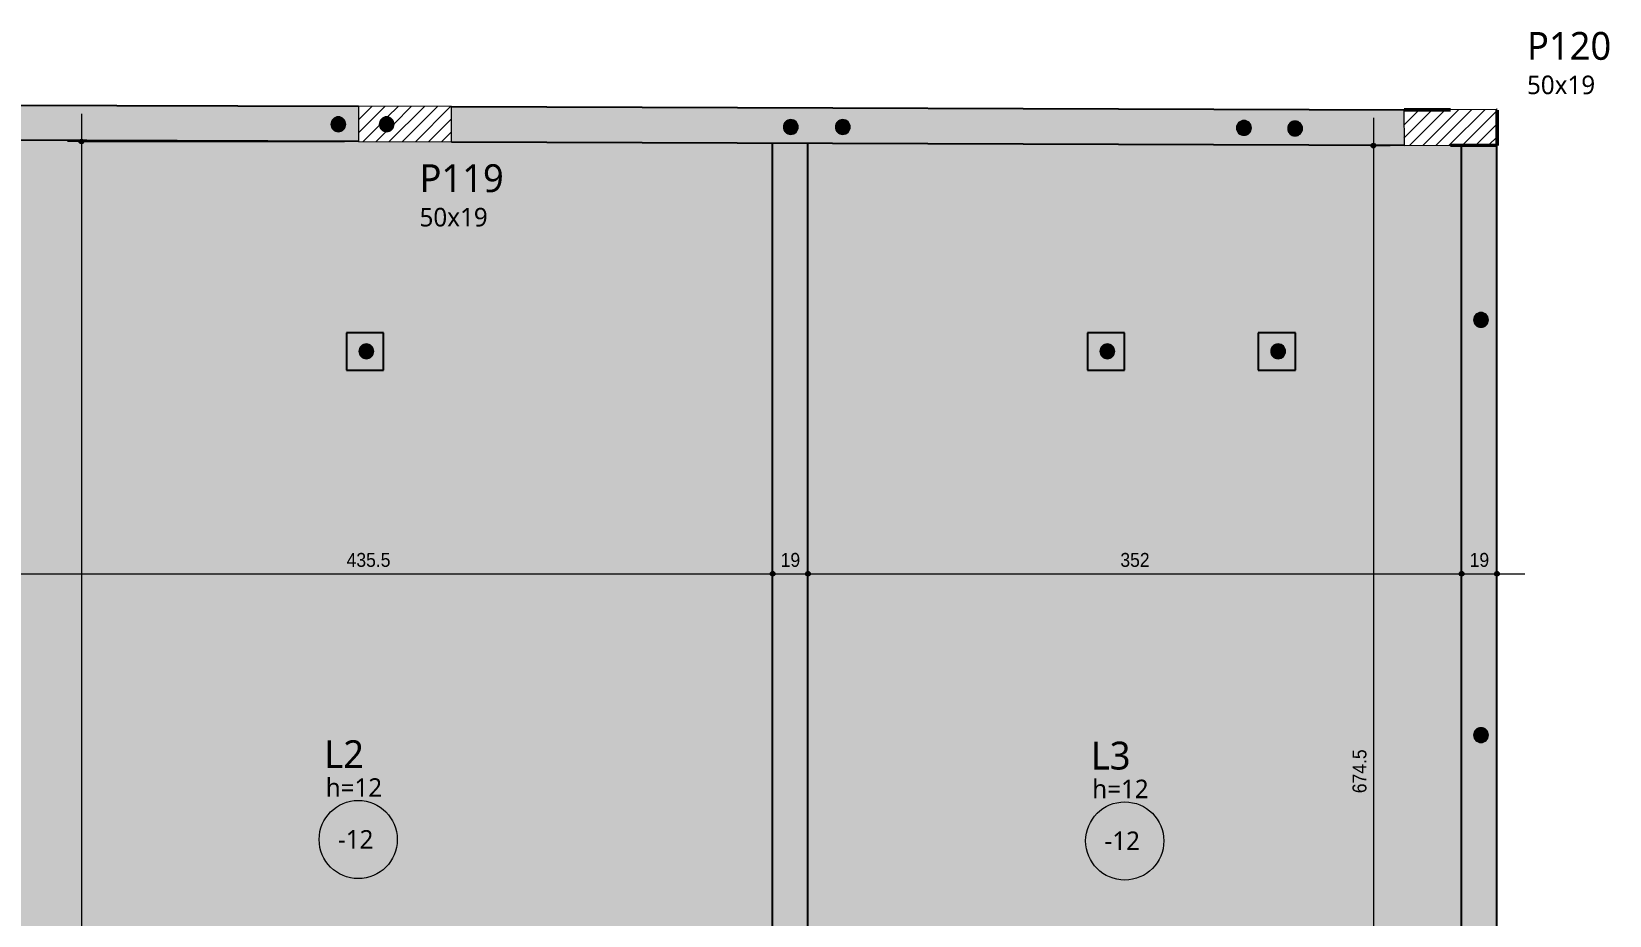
# Model space of a CAD drawing. Extents: x -1981 to 38708, y -3196 to 88064.
# Drawn here: x 559 to 1409, y 1417 to 1893 of the extents above; entities that cross this region are included whole.
import ezdxf

# ---------------------------------------------------------------- set-up
doc = ezdxf.new("R2010")
doc.units = 0
doc.linetypes.add('Hidden', pattern=[0.714375, 0.47625, -0.238125])
doc.linetypes.add('Traço', pattern=[0.635, 0.3175, -0.3175])
for name, color, linetype, lineweight in [('A-ANNO-DIMS', 7, 'Continuous', 9), ('A-ANNO-DIMS-50', 7, 'Continuous', 9), ('A-DETL', 7, 'Hidden', 18), ('A-DETL-GENF', 7, 'Continuous', 18), ('A-DETL-THIN', 7, 'Continuous', 25), ('A-FLOR', 7, 'Continuous', 25), ('A-FLOR-IDEN', 7, 'Continuous', 9), ('S-BEAM', 7, 'Continuous', 25), ('S-BEAM-HDLN', 7, 'Traço', 25), ('S-COLS', 7, 'Continuous', 25), ('S-COLS-IDEN', 7, 'Continuous', 9)]:
    doc.layers.add(name, color=color, linetype=linetype, lineweight=lineweight)
doc.styles.add('Arial_1', font='arial.ttf', dxfattribs={"width": 0.9, "height": 7.5})
doc.styles.add('Gadugi_1', font='gadugi.ttf', dxfattribs={"height": 15})
doc.styles.add('Gadugi_2', font='gadugi.ttf', dxfattribs={"height": 10})
doc.dimstyles.new('PED_1_5mm_ESQ_3', dxfattribs={"dimscale": 30.48, "dimtxt": 7.651945, "dimasz": 0.328084, "dimexe": 0.246063, "dimexo": 0.246063, "dimgap": 0.049213, "dimtad": 1, "dimdec": 1, "dimrnd": 0.5, "dimdsep": 46, "dimtxsty": 'Arial_1', "dimblk1": 'DOTSMALL', "dimblk2": 'DOTSMALL', "dimsah": 1, "dimcen": 0.09, "dimdle": 0.492126, "dimazin": 0, "dimtfac": 1, "dimtdec": 4, "dimtix": 1, "dimtmove": 0, "dimatfit": 3, "dimfxl": 1, "dimtvp": 1, "dimtolj": 1, "dimtzin": 0, "dimarcsym": 2})
pattern_1 = [(45, (0, 0), (-3.535534, 3.535534), [])]

# ---------------------------------------------------------------- blocks, each defined once
blk = doc.blocks.new('TQS - Pilar retangular - 50_0 x 19_0-3763606-PL D 001 - FORMA DO 1º PAVIMENTO')
at = {"layer": 'S-COLS', "true_color": 0x808080}
h = blk.add_hatch(color=8, dxfattribs=at)
h.paths.add_polyline_path([(25, -9.5), (25, 9.5), (24.7, 9.5), (24.89, -9.25), (0.2, -9.5), (24.92, -9.5)], flags=0)
h.paths.add_polyline_path([(-25, 9.25), (-0.13, 9.5), (-25, 9.5)], flags=0)
at = {"layer": 'S-COLS', "lineweight": 50}
for p, q in [((-25, 9.5), (-0.13, 9.5)), ((-25, 9.25), (-25, 9.5)), ((24.7, 9.5), (25, 9.5)), ((25, 9.5), (25, -9.5)), ((25, -9.5), (-0.03, -9.5))]:
    blk.add_line(p, q, dxfattribs=at)
blk = doc.blocks.new('PED_TAG_LAJE_R03 - TÍTULO_ESPESSURA_REBAIXO-2582888-PL D 001 - FORMA DO 1º PAVIMENTO')
at = {"layer": 'A-FLOR-IDEN'}
blk.add_circle((-0.108, -0.761), 0.421, dxfattribs=at)
blk = doc.blocks.new('DIMBLOCK307-PL D 001 - FORMA DO 1º PAVIMENTO')
at = {"layer": 'A-ANNO-DIMS-50', "transparency": 16777216}
h = blk.add_hatch(color=256, dxfattribs=at)
edge = h.paths.add_edge_path(flags=0)
edge.add_arc((1281.63, 1831.46), 1.25, 0, 360)
h = blk.add_hatch(color=256, dxfattribs=at)
edge = h.paths.add_edge_path(flags=0)
edge.add_arc((1281.63, 1157.12), 1.25, 0, 360)
for p, q in [((1281.63, 1846.46), (1281.63, 1142.12)), ((1290.62, 1831.46), (1274.13, 1831.46)), ((1281.63, 1831.46), (1290.62, 1831.46)), ((1275.9, 1157.12), (1289.13, 1157.12)), ((1281.63, 1157.12), (1275.9, 1157.12))]:
    blk.add_line(p, q, dxfattribs=at)
for centre in [(1281.63, 1831.46), (1281.63, 1157.12)]:
    blk.add_circle(centre, 1.25, dxfattribs=at)
at = {"layer": 'A-ANNO-DIMS-50', "color": 0, "transparency": 16777216, "insert": (1270.39, 1482.64), "char_height": 7.5, "width": 27.9708, "attachment_point": 1, "rotation": 90, "line_spacing_factor": 0.941778, "style": 'Arial_1'}
blk.add_mtext('674.5', dxfattribs=at)
blk = doc.blocks.new('_DotSmall')
at = {"color": 0, "linetype": 'ByBlock', "const_width": 0.5}
blk.add_lwpolyline([(-0.0625, 0, 1), (0.0625, 0, 1)], format="xyb", close=True, dxfattribs=at)
blk = doc.blocks.new('DIMBLOCK308-PL D 001 - FORMA DO 1º PAVIMENTO')
at = {"layer": 'A-ANNO-DIMS-50', "transparency": 16777216}
h = blk.add_hatch(color=256, dxfattribs=at)
edge = h.paths.add_edge_path(flags=0)
edge.add_arc((585.96, 1833.62), 1.25, 0, 360)
h = blk.add_hatch(color=256, dxfattribs=at)
edge = h.paths.add_edge_path(flags=0)
edge.add_arc((585.96, 957.12), 1.25, 0, 360)
for p, q in [((585.96, 1848.62), (585.96, 942.12)), ((727.65, 1833.62), (578.46, 1833.62)), ((585.96, 1833.62), (727.65, 1833.62)), ((580.23, 957.12), (593.46, 957.12)), ((585.96, 957.12), (580.23, 957.12))]:
    blk.add_line(p, q, dxfattribs=at)
for centre in [(585.96, 1833.62), (585.96, 957.12)]:
    blk.add_circle(centre, 1.25, dxfattribs=at)
at = {"layer": 'A-ANNO-DIMS-50', "color": 0, "transparency": 16777216, "insert": (574.72, 1383.71), "char_height": 7.5, "width": 27.9708, "attachment_point": 1, "rotation": 90, "line_spacing_factor": 0.941778, "style": 'Arial_1'}
blk.add_mtext('876.5', dxfattribs=at)
blk = doc.blocks.new('DIMBLOCK314-PL D 001 - FORMA DO 1º PAVIMENTO')
at = {"layer": 'A-ANNO-DIMS-50', "transparency": 16777216}
h = blk.add_hatch(color=256, dxfattribs=at)
edge = h.paths.add_edge_path(flags=0)
edge.add_arc((522.64, 1600.8), 1.25, 0, 360)
h = blk.add_hatch(color=256, dxfattribs=at)
edge = h.paths.add_edge_path(flags=0)
edge.add_arc((958.15, 1600.8), 1.25, 0, 360)
for p, q in [((522.64, 1595.07), (522.64, 1608.3)), ((958.15, 1595.07), (958.15, 1608.3)), ((522.64, 1600.8), (958.15, 1600.8)), ((522.64, 1600.8), (522.64, 1595.07)), ((958.15, 1600.8), (958.15, 1595.07))]:
    blk.add_line(p, q, dxfattribs=at)
for centre in [(522.64, 1600.8), (958.15, 1600.8)]:
    blk.add_circle(centre, 1.25, dxfattribs=at)
at = {"layer": 'A-ANNO-DIMS-50', "color": 0, "transparency": 16777216, "insert": (728.74, 1612.04), "char_height": 7.5, "width": 27.9708, "attachment_point": 1, "line_spacing_factor": 0.941778, "style": 'Arial_1'}
blk.add_mtext('435.5', dxfattribs=at)
blk = doc.blocks.new('DIMBLOCK315-PL D 001 - FORMA DO 1º PAVIMENTO')
at = {"layer": 'A-ANNO-DIMS-50', "transparency": 16777216}
h = blk.add_hatch(color=256, dxfattribs=at)
edge = h.paths.add_edge_path(flags=0)
edge.add_arc((958.15, 1600.8), 1.25, 0, 360)
h = blk.add_hatch(color=256, dxfattribs=at)
edge = h.paths.add_edge_path(flags=0)
edge.add_arc((977.15, 1600.8), 1.25, 0, 360)
for p, q in [((958.15, 1595.07), (958.15, 1608.3)), ((977.15, 1595.07), (977.15, 1608.3)), ((958.15, 1600.8), (977.15, 1600.8)), ((958.15, 1600.8), (958.15, 1595.07)), ((977.15, 1600.8), (977.15, 1595.07))]:
    blk.add_line(p, q, dxfattribs=at)
for centre in [(958.15, 1600.8), (977.15, 1600.8)]:
    blk.add_circle(centre, 1.25, dxfattribs=at)
at = {"layer": 'A-ANNO-DIMS-50', "color": 0, "transparency": 16777216, "insert": (962.47, 1612.04), "char_height": 7.5, "width": 12.4315, "attachment_point": 1, "line_spacing_factor": 0.941778, "style": 'Arial_1'}
blk.add_mtext('19', dxfattribs=at)
blk = doc.blocks.new('DIMBLOCK316-PL D 001 - FORMA DO 1º PAVIMENTO')
at = {"layer": 'A-ANNO-DIMS-50', "transparency": 16777216}
h = blk.add_hatch(color=256, dxfattribs=at)
edge = h.paths.add_edge_path(flags=0)
edge.add_arc((977.15, 1600.8), 1.25, 0, 360)
h = blk.add_hatch(color=256, dxfattribs=at)
edge = h.paths.add_edge_path(flags=0)
edge.add_arc((1329.15, 1600.8), 1.25, 0, 360)
for p, q in [((977.15, 1595.07), (977.15, 1608.3)), ((1329.15, 1595.07), (1329.15, 1608.3)), ((977.15, 1600.8), (1329.15, 1600.8)), ((977.15, 1600.8), (977.15, 1595.07)), ((1329.15, 1600.8), (1329.15, 1595.07))]:
    blk.add_line(p, q, dxfattribs=at)
for centre in [(977.15, 1600.8), (1329.15, 1600.8)]:
    blk.add_circle(centre, 1.25, dxfattribs=at)
at = {"layer": 'A-ANNO-DIMS-50', "color": 0, "transparency": 16777216, "insert": (1145.38, 1612.04), "char_height": 7.5, "width": 18.6472, "attachment_point": 1, "line_spacing_factor": 0.941778, "style": 'Arial_1'}
blk.add_mtext('352', dxfattribs=at)
blk = doc.blocks.new('DIMBLOCK317-PL D 001 - FORMA DO 1º PAVIMENTO')
at = {"layer": 'A-ANNO-DIMS-50', "transparency": 16777216}
h = blk.add_hatch(color=256, dxfattribs=at)
edge = h.paths.add_edge_path(flags=0)
edge.add_arc((1329.15, 1600.8), 1.25, 0, 360)
h = blk.add_hatch(color=256, dxfattribs=at)
edge = h.paths.add_edge_path(flags=0)
edge.add_arc((1348.15, 1600.8), 1.25, 0, 360)
for p, q in [((1329.15, 1595.07), (1329.15, 1608.3)), ((1348.15, 1595.07), (1348.15, 1608.3)), ((1329.15, 1600.8), (1363.15, 1600.8)), ((1329.15, 1600.8), (1329.15, 1595.07)), ((1348.15, 1600.8), (1348.15, 1595.07))]:
    blk.add_line(p, q, dxfattribs=at)
for centre in [(1329.15, 1600.8), (1348.15, 1600.8)]:
    blk.add_circle(centre, 1.25, dxfattribs=at)
at = {"layer": 'A-ANNO-DIMS-50', "color": 0, "transparency": 16777216, "insert": (1333.47, 1612.04), "char_height": 7.5, "width": 12.4315, "attachment_point": 1, "line_spacing_factor": 0.941778, "style": 'Arial_1'}
blk.add_mtext('19', dxfattribs=at)

msp = doc.modelspace()

# ---------------------------------------------------------------- hatches: boundary and pattern name
at = {"layer": 'A-DETL-GENF', "true_color": 0x808080}
h = msp.add_hatch(dxfattribs=at)
h.set_pattern_fill('FP_1', color=8, style=0, pattern_type=2)
h.set_pattern_definition(pattern_1)
h.paths.add_polyline_path([(785.14, 1833.45), (785.21, 1852.45), (735.21, 1852.62), (735.15, 1833.62), (785.02, 1833.45)], flags=0)
h.paths.add_polyline_path([(750.3, 1838.92), (749.26, 1839.06), (748.3, 1839.46), (747.47, 1840.09), (746.84, 1840.92), (746.44, 1841.89), (746.3, 1842.92), (746.44, 1843.96), (746.84, 1844.92), (747.47, 1845.75), (748.3, 1846.39), (749.26, 1846.79), (750.3, 1846.92), (751.33, 1846.79), (752.3, 1846.39), (753.13, 1845.75), (753.76, 1844.92), (754.16, 1843.96), (754.3, 1842.92), (754.16, 1841.89), (753.76, 1840.92), (753.13, 1840.09), (752.3, 1839.46), (751.33, 1839.06)], flags=0)
at = {"layer": 'A-DETL-GENF', "true_color": 0xff00ff}
for points in [[(724.3, 1838.92), (725.33, 1839.06), (726.3, 1839.46), (727.13, 1840.09), (727.76, 1840.92), (728.16, 1841.89), (728.3, 1842.92), (728.16, 1843.96), (727.76, 1844.92), (727.13, 1845.75), (726.3, 1846.39), (725.33, 1846.79), (724.3, 1846.92), (723.26, 1846.79), (722.3, 1846.39), (721.47, 1845.75), (720.84, 1844.92), (720.44, 1843.96), (720.3, 1842.92), (720.44, 1841.89), (720.84, 1840.92), (721.47, 1840.09), (722.3, 1839.46), (723.26, 1839.06)], [(750.3, 1838.92), (751.33, 1839.06), (752.3, 1839.46), (753.13, 1840.09), (753.76, 1840.92), (754.16, 1841.89), (754.3, 1842.92), (754.16, 1843.96), (753.76, 1844.92), (753.13, 1845.75), (752.3, 1846.39), (751.33, 1846.79), (750.3, 1846.92), (749.26, 1846.79), (748.3, 1846.39), (747.47, 1845.75), (746.84, 1844.92), (746.44, 1843.96), (746.3, 1842.92), (746.44, 1841.89), (746.84, 1840.92), (747.47, 1840.09), (748.3, 1839.46), (749.26, 1839.06)], [(967.91, 1837.42), (968.95, 1837.56), (969.91, 1837.96), (970.74, 1838.59), (971.38, 1839.42), (971.78, 1840.39), (971.91, 1841.42), (971.78, 1842.46), (971.38, 1843.42), (970.74, 1844.25), (969.91, 1844.89), (968.95, 1845.29), (967.91, 1845.42), (966.88, 1845.29), (965.91, 1844.89), (965.09, 1844.25), (964.45, 1843.42), (964.04, 1842.38), (963.91, 1841.42), (964.05, 1840.39), (964.45, 1839.42), (965.09, 1838.59), (965.91, 1837.96), (966.88, 1837.56)], [(995.91, 1837.42), (996.95, 1837.56), (997.91, 1837.96), (998.74, 1838.59), (999.38, 1839.42), (999.78, 1840.39), (999.91, 1841.42), (999.78, 1842.46), (999.38, 1843.42), (998.72, 1844.27), (997.91, 1844.89), (996.95, 1845.29), (995.91, 1845.42), (994.88, 1845.29), (993.91, 1844.89), (993.09, 1844.25), (992.45, 1843.42), (992.04, 1842.38), (991.91, 1841.42), (992.05, 1840.39), (992.45, 1839.42), (993.09, 1838.59), (993.91, 1837.96), (994.88, 1837.56)], [(1211.91, 1836.98), (1212.95, 1837.12), (1213.91, 1837.52), (1214.74, 1838.15), (1215.38, 1838.98), (1215.78, 1839.95), (1215.91, 1840.98), (1215.78, 1842.02), (1215.38, 1842.98), (1214.74, 1843.81), (1213.91, 1844.45), (1212.95, 1844.85), (1211.91, 1844.98), (1210.88, 1844.85), (1209.91, 1844.45), (1209.09, 1843.81), (1208.45, 1842.98), (1208.05, 1842.02), (1207.91, 1840.98), (1208.05, 1839.95), (1208.45, 1838.98), (1209.09, 1838.15), (1209.91, 1837.52), (1210.88, 1837.12)], [(1239.5, 1836.63), (1240.53, 1836.77), (1241.5, 1837.17), (1242.33, 1837.8), (1242.96, 1838.63), (1243.36, 1839.59), (1243.5, 1840.63), (1243.36, 1841.67), (1242.96, 1842.63), (1242.33, 1843.46), (1241.5, 1844.09), (1240.53, 1844.49), (1239.5, 1844.63), (1238.46, 1844.49), (1237.5, 1844.09), (1236.67, 1843.46), (1236.03, 1842.63), (1235.63, 1841.67), (1235.5, 1840.63), (1235.63, 1839.59), (1236.03, 1838.63), (1236.67, 1837.8), (1237.5, 1837.17), (1238.46, 1836.77)], [(1339.55, 1733.57), (1340.59, 1733.71), (1341.55, 1734.11), (1342.38, 1734.75), (1343.02, 1735.57), (1343.42, 1736.54), (1343.55, 1737.57), (1343.42, 1738.61), (1343.02, 1739.57), (1342.38, 1740.4), (1341.55, 1741.04), (1340.59, 1741.44), (1339.55, 1741.57), (1338.52, 1741.44), (1337.55, 1741.04), (1336.73, 1740.4), (1336.09, 1739.57), (1335.69, 1738.61), (1335.55, 1737.57), (1335.69, 1736.54), (1336.09, 1735.57), (1336.73, 1734.75), (1337.55, 1734.11), (1338.52, 1733.71)], [(739.34, 1716.6), (740.38, 1716.73), (741.34, 1717.13), (742.17, 1717.77), (742.81, 1718.6), (743.21, 1719.56), (743.34, 1720.6), (743.21, 1721.63), (742.81, 1722.6), (742.17, 1723.42), (741.34, 1724.06), (740.38, 1724.46), (739.34, 1724.6), (738.31, 1724.46), (737.34, 1724.06), (736.52, 1723.42), (735.88, 1722.6), (735.48, 1721.63), (735.34, 1720.6), (735.48, 1719.56), (735.88, 1718.6), (736.52, 1717.77), (737.34, 1717.13), (738.31, 1716.73)], [(1138.34, 1716.6), (1139.38, 1716.73), (1140.34, 1717.13), (1141.17, 1717.77), (1141.81, 1718.6), (1142.21, 1719.56), (1142.34, 1720.6), (1142.21, 1721.63), (1141.81, 1722.6), (1141.17, 1723.42), (1140.34, 1724.06), (1139.38, 1724.46), (1138.34, 1724.6), (1137.31, 1724.46), (1136.34, 1724.06), (1135.52, 1723.42), (1134.88, 1722.6), (1134.48, 1721.63), (1134.34, 1720.6), (1134.48, 1719.56), (1134.88, 1718.6), (1135.52, 1717.77), (1136.34, 1717.13), (1137.31, 1716.73)], [(1230.34, 1716.6), (1231.38, 1716.73), (1232.34, 1717.13), (1233.17, 1717.77), (1233.81, 1718.6), (1234.21, 1719.56), (1234.34, 1720.6), (1234.21, 1721.63), (1233.81, 1722.6), (1233.17, 1723.42), (1232.34, 1724.06), (1231.38, 1724.46), (1230.34, 1724.6), (1229.31, 1724.46), (1228.34, 1724.06), (1227.52, 1723.42), (1226.88, 1722.6), (1226.48, 1721.63), (1226.34, 1720.6), (1226.48, 1719.56), (1226.88, 1718.6), (1227.52, 1717.77), (1228.34, 1717.13), (1229.31, 1716.73), (1229.57, 1716.7)], [(1339.55, 1509.91), (1340.59, 1510.05), (1341.55, 1510.45), (1342.38, 1511.09), (1343.02, 1511.91), (1343.42, 1512.88), (1343.55, 1513.91), (1343.42, 1514.95), (1343.02, 1515.91), (1342.38, 1516.74), (1341.55, 1517.38), (1340.59, 1517.78), (1339.55, 1517.91), (1338.52, 1517.78), (1337.55, 1517.38), (1336.73, 1516.74), (1336.09, 1515.91), (1335.69, 1514.95), (1335.55, 1513.91), (1335.69, 1512.88), (1336.09, 1511.91), (1336.73, 1511.09), (1337.55, 1510.45), (1338.52, 1510.05)]]:
    msp.add_hatch(color=6, dxfattribs=at).paths.add_polyline_path(points, flags=0)
at = {"layer": 'A-DETL-GENF', "true_color": 0x808080}
h = msp.add_hatch(dxfattribs=at)
h.set_pattern_fill('FP_1', color=8, style=0, pattern_type=2)
h.set_pattern_definition(pattern_1)
h.paths.add_polyline_path([(1298.12, 1831.46), (1348.12, 1831.8), (1347.99, 1850.8), (1297.98, 1850.46), (1298.12, 1831.61)], flags=0)
at = {"layer": 'A-DETL-GENF', "true_color": 0xa6a6a6}
h = msp.add_hatch(color=253, dxfattribs=at)
h.paths.add_polyline_path([(743.92, 1710.56), (748.64, 1710.56), (748.64, 1730.56), (728.64, 1730.56), (728.64, 1710.56), (741.34, 1710.56)], flags=0)
h.paths.add_polyline_path([(739.34, 1716.6), (738.31, 1716.73), (737.34, 1717.13), (736.52, 1717.77), (735.88, 1718.6), (735.48, 1719.56), (735.34, 1720.6), (735.48, 1721.63), (735.88, 1722.6), (736.52, 1723.42), (737.34, 1724.06), (738.31, 1724.46), (739.34, 1724.6), (740.38, 1724.46), (741.34, 1724.06), (742.17, 1723.42), (742.81, 1722.6), (743.21, 1721.63), (743.34, 1720.6), (743.21, 1719.56), (742.81, 1718.6), (742.17, 1717.77), (741.34, 1717.13), (740.38, 1716.73)], flags=0)
h = msp.add_hatch(color=253, dxfattribs=at)
h.paths.add_polyline_path([(1137.31, 1710.56), (1147.64, 1710.56), (1147.64, 1730.56), (1127.64, 1730.56), (1127.64, 1710.56), (1136.34, 1710.56)], flags=0)
h.paths.add_polyline_path([(1138.34, 1716.6), (1137.31, 1716.73), (1136.34, 1717.13), (1135.52, 1717.77), (1134.88, 1718.6), (1134.48, 1719.56), (1134.34, 1720.6), (1134.48, 1721.63), (1134.88, 1722.6), (1135.52, 1723.42), (1136.34, 1724.06), (1137.31, 1724.46), (1138.34, 1724.6), (1139.38, 1724.46), (1140.34, 1724.06), (1141.17, 1723.42), (1141.81, 1722.6), (1142.21, 1721.63), (1142.34, 1720.6), (1142.21, 1719.56), (1141.81, 1718.6), (1141.17, 1717.77), (1140.34, 1717.13), (1139.38, 1716.73)], flags=0)
h = msp.add_hatch(color=253, dxfattribs=at)
h.paths.add_polyline_path([(1219.64, 1710.56), (1239.64, 1710.56), (1239.64, 1730.56), (1219.64, 1730.56)], flags=0)
h.paths.add_polyline_path([(1230.34, 1716.6), (1229.31, 1716.73), (1228.34, 1717.13), (1227.52, 1717.77), (1226.88, 1718.6), (1226.48, 1719.56), (1226.34, 1720.6), (1226.48, 1721.63), (1226.88, 1722.6), (1227.52, 1723.42), (1228.34, 1724.06), (1229.31, 1724.46), (1230.34, 1724.6), (1231.38, 1724.46), (1232.34, 1724.06), (1233.17, 1723.42), (1233.81, 1722.6), (1234.21, 1721.63), (1234.34, 1720.6), (1234.21, 1719.56), (1233.81, 1718.6), (1233.17, 1717.77), (1232.34, 1717.13), (1231.38, 1716.73)], flags=0)
at = {"layer": 'A-FLOR', "true_color": 0xccffcc}
h = msp.add_hatch(color=254, dxfattribs=at)
h.paths.add_polyline_path([(958.15, 1157.12), (958.15, 1832.86), (522.64, 1834.33), (522.64, 1157.12), (760.3, 1157.12)], flags=0)
h.paths.add_polyline_path([(748.64, 1710.56), (728.64, 1710.56), (728.64, 1730.56), (748.64, 1730.56)], flags=0)
h = msp.add_hatch(color=254, dxfattribs=at)
h.paths.add_polyline_path([(1323.43, 1157.12), (1329.15, 1157.12), (1329.15, 1831.61), (1320.19, 1831.61), (1298.12, 1831.46), (1298.12, 1831.72), (977.15, 1832.8), (977.15, 1157.12), (1322.4, 1157.12)], flags=0)
h.paths.add_polyline_path([(1219.64, 1345.56), (1219.64, 1365.56), (1239.64, 1365.56), (1239.64, 1345.56)], flags=0)
h.paths.add_polyline_path([(1239.64, 1710.56), (1219.64, 1710.56), (1219.64, 1730.56), (1239.64, 1730.56)], flags=0)
h.paths.add_polyline_path([(1127.64, 1710.56), (1127.64, 1730.56), (1147.64, 1730.56), (1147.64, 1710.56), (1135.72, 1710.56)], flags=0)
at = {"layer": 'S-BEAM', "true_color": 0xd9d9d9}
h = msp.add_hatch(color=254, dxfattribs=at)
h.paths.add_polyline_path([(735.14, 1833.62), (735.21, 1852.62), (177.86, 1854.5), (177.86, 1835.5), (177.86, 1835.5), (666.45, 1833.85)], flags=0)
h.paths.add_polyline_path([(724.3, 1838.92), (723.26, 1839.06), (722.3, 1839.46), (721.47, 1840.09), (720.84, 1840.92), (720.44, 1841.89), (720.3, 1842.92), (720.44, 1843.96), (720.84, 1844.92), (721.47, 1845.75), (722.3, 1846.39), (723.26, 1846.79), (724.3, 1846.92), (725.33, 1846.79), (726.3, 1846.39), (727.13, 1845.75), (727.76, 1844.92), (728.16, 1843.96), (728.3, 1842.92), (728.16, 1841.89), (727.76, 1840.92), (727.13, 1840.09), (726.3, 1839.46), (725.33, 1839.06)], flags=0)
h.paths.add_polyline_path([(507.5, 1838.94), (506.46, 1839.07), (505.5, 1839.47), (504.67, 1840.11), (504.03, 1840.94), (503.63, 1841.9), (503.5, 1842.94), (503.64, 1843.97), (504.03, 1844.94), (504.83, 1845.89), (505.5, 1846.4), (506.46, 1846.8), (507.5, 1846.94), (508.53, 1846.8), (509.5, 1846.4), (510.33, 1845.77), (510.96, 1844.94), (511.38, 1843.87), (511.5, 1842.94), (511.36, 1841.9), (510.96, 1840.94), (510.33, 1840.11), (509.5, 1839.47), (508.53, 1839.07)], flags=0)
h.paths.add_polyline_path([(480.3, 1838.94), (479.26, 1839.07), (478.3, 1839.47), (477.47, 1840.11), (476.84, 1840.94), (476.44, 1841.9), (476.3, 1842.94), (476.44, 1843.97), (476.94, 1845.07), (477.47, 1845.77), (478.3, 1846.4), (479.26, 1846.8), (480.3, 1846.94), (481.33, 1846.8), (482.3, 1846.4), (483.13, 1845.77), (483.76, 1844.94), (484.16, 1843.97), (484.3, 1842.94), (484.16, 1841.9), (483.76, 1840.94), (483.13, 1840.11), (482.3, 1839.47), (481.33, 1839.07)], flags=0)
h.paths.add_polyline_path([(264.3, 1840.44), (263.26, 1840.57), (262.3, 1840.97), (261.47, 1841.61), (260.84, 1842.44), (260.44, 1843.4), (260.3, 1844.44), (260.44, 1845.47), (260.84, 1846.44), (261.47, 1847.27), (262.3, 1847.9), (263.26, 1848.3), (264.3, 1848.44), (265.33, 1848.3), (266.3, 1847.9), (267.13, 1847.27), (267.76, 1846.44), (268.16, 1845.47), (268.3, 1844.44), (268.16, 1843.4), (267.72, 1842.38), (267.13, 1841.61), (266.3, 1840.97), (265.33, 1840.57)], flags=0)
h.paths.add_polyline_path([(236.3, 1840.44), (235.26, 1840.57), (234.3, 1840.97), (233.47, 1841.61), (232.84, 1842.44), (232.44, 1843.4), (232.3, 1844.44), (232.44, 1845.47), (232.84, 1846.44), (233.47, 1847.27), (234.3, 1847.9), (235.26, 1848.3), (236.3, 1848.44), (237.33, 1848.3), (238.3, 1847.9), (239.13, 1847.27), (239.76, 1846.44), (240.16, 1845.47), (240.3, 1844.44), (240.16, 1843.4), (239.72, 1842.38), (239.13, 1841.61), (238.3, 1840.97), (237.33, 1840.57)], flags=0)
h = msp.add_hatch(color=254, dxfattribs=at)
h.paths.add_polyline_path([(1298.12, 1831.72), (1297.98, 1850.46), (1298.29, 1850.46), (1298.3, 1850.71), (785.21, 1852.45), (785.15, 1833.45), (1297.98, 1831.72)], flags=0)
h.paths.add_polyline_path([(1239.5, 1836.63), (1238.46, 1836.77), (1237.5, 1837.17), (1236.67, 1837.8), (1236.03, 1838.63), (1235.63, 1839.59), (1235.5, 1840.63), (1235.63, 1841.67), (1236.03, 1842.63), (1236.67, 1843.46), (1237.5, 1844.09), (1238.46, 1844.49), (1239.5, 1844.63), (1240.53, 1844.49), (1241.5, 1844.09), (1242.33, 1843.46), (1242.96, 1842.63), (1243.36, 1841.67), (1243.5, 1840.63), (1243.36, 1839.59), (1242.96, 1838.63), (1242.33, 1837.8), (1241.5, 1837.17), (1240.53, 1836.77)], flags=0)
h.paths.add_polyline_path([(1211.91, 1836.98), (1210.88, 1837.12), (1209.91, 1837.52), (1209.09, 1838.15), (1208.45, 1838.98), (1208.05, 1839.95), (1207.91, 1840.98), (1208.05, 1842.02), (1208.45, 1842.98), (1209.09, 1843.81), (1209.91, 1844.45), (1210.88, 1844.85), (1211.91, 1844.98), (1212.95, 1844.85), (1213.91, 1844.45), (1214.74, 1843.81), (1215.38, 1842.98), (1215.78, 1842.02), (1215.91, 1840.98), (1215.78, 1839.95), (1215.38, 1838.98), (1214.74, 1838.15), (1213.91, 1837.52), (1212.95, 1837.12)], flags=0)
h.paths.add_polyline_path([(995.91, 1837.42), (994.88, 1837.56), (993.91, 1837.96), (993.09, 1838.59), (992.45, 1839.42), (992.05, 1840.39), (991.91, 1841.42), (992.05, 1842.46), (992.45, 1843.42), (993.09, 1844.25), (993.91, 1844.89), (994.88, 1845.29), (995.91, 1845.42), (996.95, 1845.29), (997.91, 1844.89), (998.74, 1844.25), (999.38, 1843.42), (999.79, 1842.38), (999.91, 1841.42), (999.78, 1840.39), (999.38, 1839.42), (998.74, 1838.59), (997.91, 1837.96), (996.95, 1837.56)], flags=0)
h.paths.add_polyline_path([(967.91, 1837.42), (966.88, 1837.56), (965.91, 1837.96), (965.09, 1838.59), (964.45, 1839.42), (964.05, 1840.39), (963.91, 1841.42), (964.05, 1842.46), (964.45, 1843.42), (965.09, 1844.25), (965.91, 1844.89), (966.88, 1845.29), (967.91, 1845.42), (968.95, 1845.29), (969.91, 1844.89), (970.74, 1844.25), (971.38, 1843.42), (971.79, 1842.38), (971.91, 1841.42), (971.78, 1840.39), (971.38, 1839.42), (970.74, 1838.59), (969.91, 1837.96), (968.95, 1837.56)], flags=0)
at = {"layer": 'S-BEAM', "true_color": 0xccffcc}
h = msp.add_hatch(color=254, dxfattribs=at)
h.paths.add_polyline_path([(977.15, 957.12), (977.15, 1138.12), (958.15, 1138.12), (958.15, 957.12)], flags=0)
h.paths.add_polyline_path([(977.15, 1157.12), (977.15, 1832.8), (958.15, 1832.86), (958.15, 1157.12)], flags=0)
at = {"layer": 'S-BEAM', "true_color": 0xd9d9d9}
h = msp.add_hatch(color=254, dxfattribs=at)
h.paths.add_polyline_path([(1348.15, 1157.12), (1348.12, 1831.55), (1329.15, 1831.58), (1329.15, 1157.12), (1348.14, 1157.12)], flags=0)
h.paths.add_polyline_path([(1339.55, 1285.91), (1338.52, 1286.05), (1337.55, 1286.45), (1336.73, 1287.09), (1336.09, 1287.91), (1335.69, 1288.88), (1335.55, 1289.91), (1335.69, 1290.95), (1336.09, 1291.91), (1336.73, 1292.74), (1337.55, 1293.38), (1338.52, 1293.78), (1339.55, 1293.91), (1340.59, 1293.78), (1341.55, 1293.38), (1342.38, 1292.74), (1343.02, 1291.91), (1343.42, 1290.95), (1343.55, 1289.91), (1343.42, 1288.88), (1343.02, 1287.91), (1342.38, 1287.09), (1341.55, 1286.45), (1340.59, 1286.05)], flags=0)
h.paths.add_polyline_path([(1339.55, 1509.91), (1338.52, 1510.05), (1337.55, 1510.45), (1336.73, 1511.09), (1336.09, 1511.91), (1335.69, 1512.88), (1335.55, 1513.91), (1335.69, 1514.95), (1336.09, 1515.91), (1336.73, 1516.74), (1337.55, 1517.38), (1338.52, 1517.78), (1339.55, 1517.91), (1340.59, 1517.78), (1341.55, 1517.38), (1342.38, 1516.74), (1343.08, 1515.77), (1343.42, 1514.95), (1343.55, 1513.91), (1343.42, 1512.88), (1343.02, 1511.91), (1342.38, 1511.09), (1341.55, 1510.45), (1340.59, 1510.05)], flags=0)
h.paths.add_polyline_path([(1339.55, 1733.57), (1338.52, 1733.71), (1337.55, 1734.11), (1336.73, 1734.75), (1336.09, 1735.57), (1335.69, 1736.54), (1335.55, 1737.57), (1335.69, 1738.61), (1336.09, 1739.57), (1336.73, 1740.4), (1337.55, 1741.04), (1338.52, 1741.44), (1339.55, 1741.57), (1340.59, 1741.44), (1341.55, 1741.04), (1342.38, 1740.4), (1343.02, 1739.57), (1343.42, 1738.61), (1343.55, 1737.57), (1343.42, 1736.54), (1343.02, 1735.57), (1342.38, 1734.75), (1341.55, 1734.11), (1340.59, 1733.71), (1340, 1733.63)], flags=0)
at = {"layer": 'S-COLS', "true_color": 0x808080}
msp.add_hatch(color=8, dxfattribs=at).paths.add_polyline_path([(785.21, 1852.45), (785.21, 1852.45), (785.15, 1852.45)], flags=0)

# ---------------------------------------------------------------- linework, layer by layer
at = {"layer": 'A-DETL', "linetype": 'Continuous'}
for p, q in [((735.21, 1852.62), (735.14, 1833.62)), ((785.21, 1852.45), (735.21, 1852.62)), ((785.14, 1833.45), (785.21, 1852.45)), ((1347.99, 1850.8), (1297.98, 1850.46)), ((1297.98, 1850.46), (1298.12, 1831.46)), ((1348.12, 1831.8), (1347.99, 1850.8)), ((735.14, 1833.62), (785.14, 1833.45)), ((1298.12, 1831.46), (1348.12, 1831.8)), ((748.64, 1730.56), (728.64, 1730.56)), ((728.64, 1730.56), (728.64, 1710.56)), ((748.64, 1710.56), (748.64, 1730.56)), ((1147.64, 1730.56), (1127.64, 1730.56)), ((1127.64, 1730.56), (1127.64, 1710.56)), ((1147.64, 1710.56), (1147.64, 1730.56)), ((1239.64, 1730.56), (1219.64, 1730.56)), ((1219.64, 1730.56), (1219.64, 1710.56)), ((1239.64, 1710.56), (1239.64, 1730.56)), ((728.64, 1710.56), (748.64, 1710.56)), ((1127.64, 1710.56), (1147.64, 1710.56)), ((1219.64, 1710.56), (1239.64, 1710.56))]:
    msp.add_line(p, q, dxfattribs=at)
at = {"layer": 'A-DETL'}
msp.add_line((1329.15, 1828.83), (1329.15, 957.12), dxfattribs=at)
at = {"layer": 'A-DETL', "linetype": 'Continuous'}
for centre, start, end in [((724.3, 1842.92), 0, 180), ((750.3, 1842.92), 0, 180), ((967.91, 1841.42), 0, 180), ((995.91, 1841.42), 0, 180), ((1211.91, 1840.98), 0, 180), ((1239.5, 1840.63), 0, 180), ((724.3, 1842.92), 180, 0), ((750.3, 1842.92), 180, 0), ((967.91, 1841.42), 180, 0), ((995.91, 1841.42), 180, 0), ((1211.91, 1840.98), 180, 0), ((1239.5, 1840.63), 180, 0), ((1339.55, 1737.57), 0, 180), ((1339.55, 1737.57), 180, 0), ((739.34, 1720.6), 0, 180), ((739.34, 1720.6), 180, 0), ((1138.34, 1720.6), 0, 180), ((1138.34, 1720.6), 180, 0), ((1230.34, 1720.6), 0, 180), ((1230.34, 1720.6), 180, 0), ((1339.55, 1513.91), 0, 180), ((1339.55, 1513.91), 180, 0)]:
    msp.add_arc(centre, 4, start, end, dxfattribs=at)
at = {"layer": 'A-DETL-THIN'}
for p, q in [((728.64, 1730.56), (728.64, 1710.56)), ((748.64, 1730.56), (728.64, 1730.56)), ((748.64, 1710.56), (748.64, 1730.56)), ((1127.64, 1730.56), (1127.64, 1710.56)), ((1147.64, 1730.56), (1127.64, 1730.56)), ((1147.64, 1710.56), (1147.64, 1730.56)), ((1219.64, 1730.56), (1219.64, 1710.56)), ((1239.64, 1730.56), (1219.64, 1730.56)), ((1239.64, 1710.56), (1239.64, 1730.56)), ((728.64, 1710.56), (748.64, 1710.56)), ((1127.64, 1710.56), (1147.64, 1710.56)), ((1219.64, 1710.56), (1239.64, 1710.56))]:
    msp.add_line(p, q, dxfattribs=at)
at = {"layer": 'S-BEAM'}
for p, q in [((177.86, 1854.5), (735.21, 1852.62)), ((785.21, 1852.45), (1298.3, 1850.71)), ((735.14, 1833.62), (176.27, 1835.5)), ((785.15, 1833.45), (1298.12, 1831.72)), ((958.15, 1157.12), (958.15, 1832.86)), ((977.15, 1157.12), (977.15, 1832.8)), ((1329.15, 1157.12), (1329.15, 1831.61)), ((1348.15, 1157.12), (1348.15, 1831.55))]:
    msp.add_line(p, q, dxfattribs=at)
at = {"layer": 'S-BEAM-HDLN', "linetype": 'Continuous'}
for p in [(1348.06, 1841.08), (1348.15, 1831.55)]:
    msp.add_line(p, (1348.15, 1841.08), dxfattribs=at)

# ---------------------------------------------------------------- block references
at = {"layer": 'A-FLOR-IDEN', "xscale": 49.99999999999998, "yscale": 49.99999999999998, "zscale": 49.99999999999998}
for p in [(740.39, 1495.73), (1153.15, 1494.96)]:
    msp.add_blockref('PED_TAG_LAJE_R03 - TÍTULO_ESPESSURA_REBAIXO-2582888-PL D 001 - FORMA DO 1º PAVIMENTO', p, dxfattribs=at)
at = {"layer": 'S-COLS', "rotation": 359.8064970663811}
msp.add_blockref('TQS - Pilar retangular - 50_0 x 19_0-3763606-PL D 001 - FORMA DO 1º PAVIMENTO', (1323.26, 1841.13), dxfattribs=at)

# ---------------------------------------------------------------- texts
at = {"layer": 'A-FLOR-IDEN', "attachment_point": 1}
for s, insert, char_height, width, style in [('L2', (716.68, 1511.16), 15, 26.0548, 'Gadugi_1'), ('L3', (1129.44, 1510.39), 15, 26.0548, 'Gadugi_1'), ('h=12', (717.46, 1490.68), 10, 39.6835, 'Gadugi_2'), ('h=12', (1130.22, 1489.92), 10, 39.6835, 'Gadugi_2'), ('-12', (724.08, 1462.77), 10, 25.2532, 'Gadugi_2'), ('-12', (1136.84, 1462.01), 10, 25.2532, 'Gadugi_2')]:
    msp.add_mtext(s, dxfattribs=dict(at, insert=insert, char_height=char_height, width=width, style=style))
at = {"layer": 'S-COLS-IDEN', "attachment_point": 1}
for s, insert, char_height, width, style in [('P120', (1364.35, 1892.62), 15, 56.519, 'Gadugi_1'), ('50x19', (1364.35, 1869.13), 10, 44.8945, 'Gadugi_2'), ('P119', (768, 1821.38), 15, 56.519, 'Gadugi_1'), ('50x19', (768, 1797.89), 10, 44.8945, 'Gadugi_2')]:
    msp.add_mtext(s, dxfattribs=dict(at, insert=insert, char_height=char_height, width=width, style=style))

# ---------------------------------------------------------------- dimensions: what is measured, and where the dimension line sits
at = {"layer": 'A-ANNO-DIMS'}
for base, p1, p2, override, picture, middle in [((585.96, 957.12), (735.15, 1833.62), (587.73, 957.12), {"dimpost": '<>', "dimfxl": 888.808085}, 'DIMBLOCK308-PL D 001 - FORMA DO 1º PAVIMENTO', (580.63, 1395.37)), ((1281.63, 1157.12), (1298.12, 1831.46), (1283.4, 1157.12), {"dimpost": '<>', "dimfxl": 674.504256}, 'DIMBLOCK307-PL D 001 - FORMA DO 1º PAVIMENTO', (1276.3, 1494.29))]:
    dim = msp.add_linear_dim(base=base, p1=p1, p2=p2, angle=90, dimstyle='PED_1_5mm_ESQ_3', override=override, dxfattribs=at)
    dim.commit()
    dim.dimension.update_dxf_attribs({"geometry": picture, "text_midpoint": middle})
for base, p1, p2, override, picture, middle in [((958.15, 1600.8), (522.64, 1602.57), (958.15, 1602.57), {"dimpost": '<>', "dimfxl": 435.515343}, 'DIMBLOCK314-PL D 001 - FORMA DO 1º PAVIMENTO', (740.39, 1606.13)), ((977.15, 1600.8), (958.15, 1602.57), (977.15, 1602.57), {"dimpost": '<>', "dimfxl": 19}, 'DIMBLOCK315-PL D 001 - FORMA DO 1º PAVIMENTO', (967.65, 1606.13)), ((1329.15, 1600.8), (977.15, 1602.57), (1329.15, 1602.57), {"dimpost": '<>', "dimfxl": 351.996957}, 'DIMBLOCK316-PL D 001 - FORMA DO 1º PAVIMENTO', (1153.15, 1606.13)), ((1348.15, 1600.8), (1329.15, 1602.57), (1348.15, 1602.57), {"dimpost": '<>', "dimfxl": 19}, 'DIMBLOCK317-PL D 001 - FORMA DO 1º PAVIMENTO', (1338.65, 1606.13))]:
    dim = msp.add_linear_dim(base=base, p1=p1, p2=p2, dimstyle='PED_1_5mm_ESQ_3', override=override, dxfattribs=at)
    dim.commit()
    dim.dimension.update_dxf_attribs({"geometry": picture, "text_midpoint": middle})

doc.saveas('drawing.dxf')
